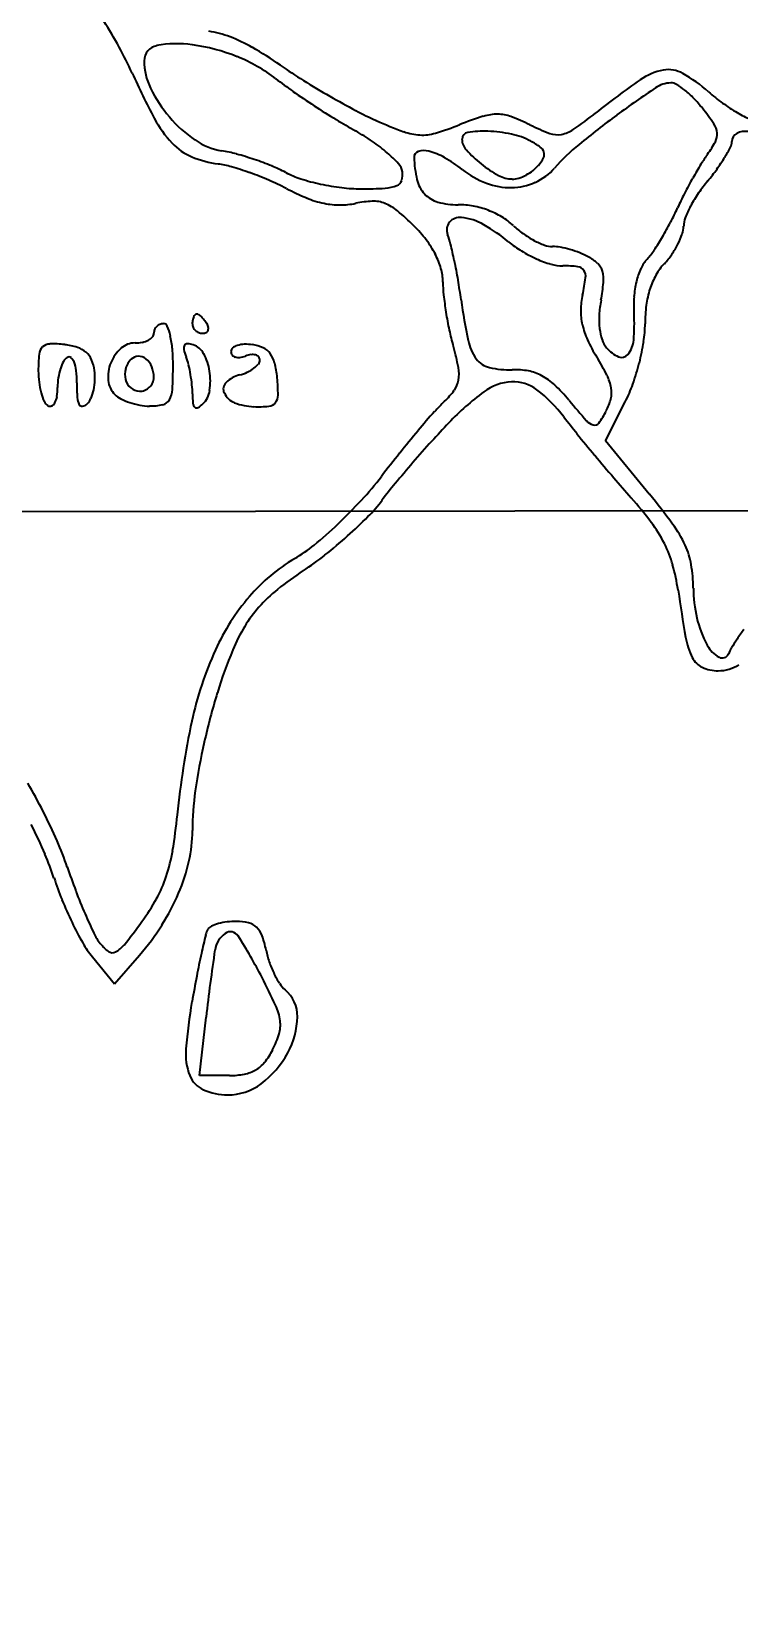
# Model space of a CAD drawing. Header units: millimetres. Extents: x 56222 to 3066687, y -650199 to -121287.
# Drawn here: x 135245.8 to 135250.62, y -182852.84 to -182842.18 of the extents above; entities that cross this region are included whole.
import ezdxf
from ezdxf import colors
from ezdxf.entities.mleader import LeaderData, LeaderLine
from ezdxf.math import Vec2, Vec3

# ---------------------------------------------------------------- set-up
doc = ezdxf.new("R2010")
doc.units = ezdxf.units.MM
doc.header["$MEASUREMENT"] = 0
doc.layers.add('Text', color=7, linetype='Continuous', lineweight=15)
doc.styles.add('style4', font='ARIALN.TTF')

msp = doc.modelspace()

# ---------------------------------------------------------------- linework, layer by layer
for p, q in [((135249.713, -182844.969), (135249.848, -182844.704)), ((135250.012, -182845.333), (135249.713, -182844.969)), ((135246.219, -182848.482), (135246.369, -182848.666)), ((135246.369, -182848.666), (135246.54, -182848.469)), ((135246.948, -182849.289), (135246.993, -182848.891)), ((135247.152, -182849.289), (135246.948, -182849.289))]:
    msp.add_line(p, q)
for centre, radius, start, end in [((135243.689, -182843.767), 3.088, 28.577, 32.3859), ((135246.676, -182842.382), 0.104, 100.8818, 180), ((135246.797, -182843.014), 0.748, 82.1889, 100.8819), ((135246.724, -182843.552), 1.29, 68.1151, 82.189), ((135246.905, -182842.894), 0.72, 69.5794, 81.4819), ((135246.823, -182843.114), 0.954, 59.5444, 69.5794), ((135244.109, -182843.538), 2.61, 24.2567, 28.577), ((135246.999, -182842.382), 0.428, 180, 205.9471), ((135246.795, -182843.375), 1.1, 52.255, 68.1152), ((135245.69, -182845.041), 3.191, 55.4596, 59.5444), ((135251.236, -182840.327), 5.207, 204.2568, 208.0332), ((135249.737, -182839.161), 3.948, 235.4596, 238.1812), ((135250.181, -182842.841), 0.402, 100.6, 125.0987), ((135250.143, -182842.64), 0.197, 60.2942, 100.6), ((135249.714, -182843.392), 1.063, 48.7165, 60.2941), ((135247.432, -182842.172), 0.909, 205.947, 220.7103), ((135249.151, -182840.331), 2.749, 232.255, 235.2411), ((135251.07, -182837.566), 6.116, 235.241, 236.8836), ((135250.943, -182837.218), 6.235, 238.1812, 240.1138), ((135254.114, -182848.438), 7.243, 125.0987, 128.0802), ((135254.904, -182849.747), 8.665, 124.0311, 126.162), ((135250.163, -182842.727), 0.194, 91.2062, 124.0311), ((135250.161, -182842.604), 0.071, 58.5297, 91.2062), ((135249.919, -182842.999), 0.534, 51.1445, 58.5299), ((135249.832, -182843.107), 0.673, 44.0661, 51.1445), ((135251.284, -182841.604), 1.317, 228.7165, 234.0794), ((135251.135, -182837.466), 6.235, 236.8835, 238.5198), ((135250.775, -182837.509), 5.899, 240.1138, 242.0662), ((135249.695, -182843.239), 0.863, 38.1886, 44.0661), ((135249.037, -182843.757), 1.701, 33.7767, 38.1886), ((135251.192, -182841.73), 1.161, 234.0794, 239.975), ((135247.324, -182842.41), 0.775, 208.0333, 223.4466), ((135247.438, -182842.167), 0.917, 220.7102, 235.42), ((135249.633, -182839.919), 3.358, 238.5198, 241.12), ((135249.038, -182840.786), 2.19, 242.0661, 246.1564), ((135249.514, -182839.709), 3.368, 246.1564, 249.5919), ((135249.646, -182845.173), 2.531, 107.5891, 111.4454), ((135248.979, -182843.067), 0.321, 89.9523, 107.5891), ((135248.979, -182843.006), 0.26, 69.5946, 89.9524), ((135248.609, -182844), 1.32, 63.487, 69.5946), ((135247.522, -182840.025), 3.446, 304.9162, 308.0801), ((135253.117, -182847.302), 5.636, 126.162, 129.479), ((135250.333, -182842.891), 0.142, 6.5385, 33.7767), ((135251.094, -182841.9), 0.965, 239.9749, 246.0104), ((135247.173, -182842.551), 0.45, 235.4201, 260.4575), ((135247.338, -182844.08), 1.393, 55.5399, 61.1201), ((135248.468, -182842.521), 0.367, 249.592, 267.1221), ((135248.465, -182842.574), 0.314, 267.122, 286.6303), ((135247.957, -182840.872), 2.09, 286.6303, 291.4454), ((135248.782, -182842.915), 0.0454, 98.9664, 180), ((135248.848, -182842.915), 0.112, 179.9999, 221.8823), ((135248.889, -182843.593), 0.731, 88.1948, 98.9665), ((135248.884, -182843.754), 0.892, 77.7774, 88.1948), ((135248.966, -182843.376), 0.506, 61.8451, 77.7774), ((135249.827, -182841.559), 1.407, 243.4869, 249.4618), ((135249.386, -182842.735), 0.151, 249.4618, 280.2635), ((135249.376, -182842.681), 0.206, 280.2636, 304.9162), ((135250.373, -182842.886), 0.101, 332.0592, 6.5384), ((135250.637, -182842.932), 0.0629, 118.2419, 180), ((135250.664, -182842.982), 0.119, 79.8587, 118.2419), ((135247.054, -182842.666), 0.403, 223.4467, 246.8177), ((135246.927, -182844.016), 1.036, 74.6581, 80.4575), ((135246.64, -182845.062), 2.12, 71.2643, 74.658), ((135247.504, -182843.838), 1.1, 48.8792, 55.5399), ((135247.644, -182843.677), 0.887, 42.0152, 48.8792), ((135248.45, -182843.039), 0.0407, 106.7061, 181.0431), ((135248.477, -182843.129), 0.135, 75.9268, 106.706), ((135248.407, -182843.41), 0.424, 60.2589, 75.9269), ((135249.386, -182842.433), 0.833, 221.8822, 231.4077), ((135248.945, -182843.415), 0.55, 53.9862, 61.845), ((135249.228, -182843.026), 0.0697, 17.99, 53.9863), ((135249.246, -182843.02), 0.0508, 333.4295, 17.9899), ((135250.483, -182844.105), 1.494, 129.4789, 138.3853), ((135251.153, -182843.567), 0.924, 143.5502, 148.6808), ((135249.869, -182842.619), 0.671, 323.5502, 332.0593), ((135249.662, -182842.511), 1.013, 328.4818, 332.9544), ((135250.487, -182842.932), 0.0869, 332.9544, 0.0001), ((135247.159, -182842.42), 0.67, 246.8177, 262.7871), ((135247, -182843.673), 0.592, 73.7286, 82.7871), ((135246.583, -182845.102), 2.081, 70.1731, 73.7286), ((135246.636, -182845.075), 2.134, 67.8754, 71.2643), ((135247.024, -182844.119), 1.102, 62.3202, 67.8755), ((135248.219, -182843.16), 0.114, 10.8626, 42.0151), ((135249.116, -182843.027), 0.706, 181.043, 193.3756), ((135248.124, -182843.906), 0.995, 51.9671, 60.259), ((135249.131, -182842.618), 0.64, 231.9671, 249.0606), ((135249.385, -182842.434), 0.832, 231.4077, 241.2196), ((135249.022, -182842.871), 0.326, 297.6001, 307.5171), ((135249.079, -182842.945), 0.232, 307.5171, 320.3099), ((135249.07, -182842.849), 0.397, 294.5569, 318.3853), ((135249.054, -182842.925), 0.265, 320.3098, 333.4295), ((135252.844, -182844.596), 2.904, 148.6808, 150.8666), ((135249.255, -182842.228), 1.51, 319.9213, 323.7808), ((135249.536, -182842.434), 1.16, 323.7808, 328.4819), ((135246.507, -182845.313), 2.306, 66.68, 70.1731), ((135246.708, -182844.846), 1.798, 62.4702, 66.68), ((135247.82, -182842.602), 0.611, 242.3203, 252.6952), ((135248.097, -182841.712), 1.544, 252.6952, 257.8888), ((135248.118, -182841.615), 1.643, 257.8888, 262.9983), ((135248.202, -182843.011), 0.238, 272.8119, 292.2051), ((135248.269, -182843.176), 0.0606, 292.2051, 340.076), ((135248.223, -182843.159), 0.109, 340.076, 10.8624), ((135248.642, -182843.14), 0.219, 193.3756, 222.8917), ((135249.067, -182842.784), 0.462, 249.0606, 270.863), ((135249.078, -182842.992), 0.195, 241.2195, 270), ((135249.068, -182842.846), 0.4, 270.863, 294.5569), ((135249.078, -182843.039), 0.149, 270, 287.4111), ((135249.032, -182842.89), 0.305, 287.4111, 297.6), ((135253.055, -182844.713), 3.146, 150.8666, 153.0243), ((135251.178, -182843.846), 1.003, 139.9212, 145.8661), ((135248.264, -182841.862), 1.567, 242.4702, 248.0389), ((135247.943, -182842.657), 0.711, 248.039, 258.0987), ((135248.049, -182842.175), 1.079, 262.9983, 270), ((135248.138, -182843.921), 0.582, 91.3074, 102.3876), ((135248.049, -182839.906), 3.348, 270, 272.8119), ((135248.13, -182843.564), 0.226, 68.8105, 91.3075), ((135248.624, -182843.156), 0.195, 222.8918, 254.6798), ((135248.709, -182842.845), 0.518, 254.6798, 270), ((135252.235, -182844.296), 2.226, 153.0243, 155.8209), ((135251.14, -182843.82), 0.958, 145.8659, 152.0201), ((135247.906, -182842.832), 0.532, 258.0987, 269.9369), ((135247.906, -182842.866), 0.498, 269.937, 282.3875), ((135248.099, -182843.644), 0.311, 50.5137, 68.8105), ((135247.298, -182844.616), 1.57, 45, 50.5137), ((135248.721, -182843.54), 0.0912, 83.2435, 140.1784), ((135248.709, -182843.938), 0.576, 79.5661, 90.0001), ((135248.682, -182843.869), 0.423, 61.2174, 83.2435), ((135248.707, -182843.952), 0.59, 69.3247, 79.5662), ((135248.715, -182843.929), 0.565, 58.8608, 69.3247), ((135248.766, -182843.845), 0.467, 46.7881, 58.8609), ((135248.683, -182842.701), 1.668, 332.1312, 335.8209), ((135250.4, -182843.508), 0.154, 158.3958, 180), ((135251.001, -182843.746), 0.801, 152.0201, 158.3959), ((135247.741, -182844.173), 0.944, 37.287, 45), ((135248.714, -182843.534), 0.0819, 140.1784, 201.8299), ((135248.388, -182844.405), 1.033, 49.9212, 61.2174), ((135249.521, -182843.042), 0.635, 226.7881, 234.5401), ((135249.547, -182843.005), 0.68, 234.54, 241.8989), ((135248.224, -182842.459), 2.187, 329.1187, 332.1312), ((135249.727, -182843.383), 0.54, 332.7393, 340.6187), ((135250.084, -182843.508), 0.161, 340.6187, 360), ((135247.961, -182844.006), 0.668, 27.2928, 37.2871), ((135248.198, -182843.741), 0.473, 13.5938, 21.8298), ((135245.157, -182844.476), 3.602, 11.7488, 13.5939), ((135249.501, -182843.082), 0.696, 229.9212, 238.8063), ((135249.498, -182843.096), 0.577, 241.8988, 249.6319), ((135249.352, -182843.49), 0.157, 249.6319, 270), ((135249.352, -182843.939), 0.292, 79.474, 90.0001), ((135249.272, -182844.372), 0.733, 74.1836, 79.474), ((135249.259, -182844.417), 0.779, 68.9795, 74.1836), ((135248.398, -182842.562), 1.985, 326.0584, 329.1188), ((135249.648, -182843.342), 0.629, 325.2266, 332.7393), ((135248.078, -182843.945), 0.536, 16.1142, 27.2929), ((135244.729, -182844.565), 4.04, 9.8437, 11.7488), ((135249.605, -182842.91), 0.896, 238.8063, 246.1549), ((135249.567, -182842.995), 0.804, 246.1548, 253.765), ((135249.424, -182843.487), 0.291, 253.7651, 270), ((135249.355, -182844.167), 0.511, 61.845, 68.9794), ((135249.462, -182843.967), 0.284, 46.0108, 61.845), ((135249.575, -182843.85), 0.123, 16.3212, 46.0109), ((135250.189, -182843.903), 0.257, 138.3571, 155.8952), ((135249.568, -182843.35), 0.575, 318.3572, 326.0585), ((135250.41, -182844.038), 0.404, 137.0268, 150.8001), ((135249.705, -182843.382), 0.56, 317.0267, 325.2266), ((135248.274, -182843.889), 0.332, 0.113, 16.1142), ((135244.488, -182844.607), 4.284, 8.0207, 9.8436), ((135249.424, -182844.636), 0.858, 83.2021, 90), ((135249.519, -182843.841), 0.0569, 34.0055, 83.2021), ((135248.143, -182843.665), 1.448, 347.6124, 352.3013), ((135249.507, -182843.849), 0.0716, 352.3013, 34.0054), ((135249.496, -182843.873), 0.205, 354.9874, 16.3212), ((135250.416, -182844.004), 0.506, 155.8951, 166.4646), ((135250.511, -182844.095), 0.52, 150.8001, 162.1976), ((135249.422, -182843.886), 0.816, 180.1131, 186.3675), ((135251.017, -182843.708), 2.421, 186.3676, 189.1477), ((135250.062, -182844.086), 0.517, 167.6125, 179.2893), ((135248.459, -182843.783), 1.245, 349.3747, 354.9874), ((135250.548, -182844.036), 0.642, 166.4646, 175.881), ((135250.618, -182844.129), 0.632, 162.1977, 172.4706), ((135251.201, -182843.679), 2.608, 189.1478, 191.8901), ((135253.128, -182843.39), 4.442, 188.0206, 191.635), ((135249.967, -182844.085), 0.422, 179.2894, 192.8812), ((135250.484, -182844.162), 0.815, 169.3747, 176.5598), ((135250.776, -182844.052), 0.87, 175.881, 183.3768), ((135250.94, -182844.172), 0.957, 172.4706, 180), ((135246.703, -182844.238), 0.0661, 134.9999, 157.3759), ((135246.703, -182844.238), 0.0661, 112.6241, 135.0001), ((135246.703, -182844.237), 0.0651, 90, 112.624), ((135246.703, -182844.199), 0.0275, 22.1687, 90), ((135246.325, -182844.353), 0.436, 13.1023, 22.1686), ((135247.049, -182844.172), 0.15, 170.3417, 180), ((135246.961, -182844.172), 0.0616, 180, 203.9884), ((135246.991, -182844.162), 0.09, 156.2033, 170.3418), ((135246.966, -182844.17), 0.0665, 203.9884, 226.6417), ((135246.957, -182844.147), 0.0533, 137.6482, 156.2033), ((135246.929, -182844.121), 0.015, 90, 137.6483), ((135246.929, -182844.131), 0.0244, 55.4472, 90), ((135246.855, -182844.238), 0.155, 46.6419, 55.4471), ((135246.822, -182844.273), 0.202, 38.4775, 46.6417), ((135246.777, -182844.309), 0.26, 31.7175, 38.4776), ((135246.928, -182844.215), 0.0826, 12.8316, 31.7174), ((135246.975, -182844.204), 0.034, 336.2034, 12.8317), ((135250.062, -182844.063), 0.519, 192.8811, 204.9392), ((135250.186, -182844.144), 0.516, 176.5597, 186.6816), ((135248.612, -182844.18), 1.298, 355.4383, 3.3768), ((135249.214, -182844.172), 0.769, 350.8929, 360), ((135246.51, -182844.45), 0.147, 90, 131.1774), ((135246.51, -182844.057), 0.246, 270.0001, 281.3971), ((135246.528, -182844.145), 0.157, 281.3971, 297.3586), ((135246.555, -182844.197), 0.0977, 297.3586, 317.9107), ((135246.6, -182844.237), 0.0374, 317.9107, 360), ((135246.702, -182844.237), 0.0651, 157.376, 180), ((135246.111, -182844.403), 0.655, 5.0297, 13.1023), ((135246.865, -182844.331), 0.0225, 86.8766, 149.1061), ((135246.858, -182844.462), 0.154, 71.7484, 86.8765), ((135246.968, -182844.167), 0.0698, 226.6418, 248.6715), ((135246.969, -182844.164), 0.0729, 248.6717, 270), ((135246.969, -182844.182), 0.0554, 270.0001, 294.8765), ((135246.981, -182844.207), 0.0281, 294.8765, 336.2034), ((135250.406, -182843.846), 1.795, 191.8901, 195.5184), ((135249.094, -182844.22), 0.323, 191.635, 216.2103), ((135250.608, -182843.809), 1.122, 204.9393, 211.7174), ((135250.048, -182844.161), 0.377, 186.6817, 198.5078), ((135249.854, -182844.225), 0.173, 198.5078, 219.6903), ((135249.727, -182844.269), 0.179, 321.2265, 355.4384), ((135248.337, -182844.031), 1.658, 345.766, 350.8929), ((135246.93, -182844.492), 1.08, 174.0447, 180), ((135245.936, -182844.388), 0.0808, 134.3785, 174.0448), ((135245.929, -182844.381), 0.0708, 90.8627, 134.3786), ((135245.94, -182845.1), 0.791, 83.4362, 90.8628), ((135246.084, -182844.462), 0.0707, 121.7175, 151.9498), ((135245.977, -182844.778), 0.466, 72.5946, 83.4363), ((135246.059, -182844.421), 0.0227, 52.0161, 121.7175), ((135246.031, -182844.456), 0.067, 20.739, 52.0162), ((135246.067, -182844.49), 0.164, 48.9969, 72.5946), ((135246.083, -182844.472), 0.141, 23.0137, 48.9968), ((135246.582, -182844.532), 0.256, 131.1774, 158.4131), ((135246.586, -182844.518), 0.147, 135, 164.3621), ((135246.532, -182844.464), 0.07, 90.9159, 135), ((135246.532, -182844.475), 0.0818, 51.6859, 90.916), ((135246.501, -182844.515), 0.132, 22.4051, 51.686), ((135245.536, -182844.454), 1.232, 0, 5.0296), ((135246.878, -182844.338), 0.0378, 149.1061, 192.9059), ((135247.209, -182844.263), 0.378, 192.9058, 200.9935), ((135246.449, -182844.554), 0.437, 13.6837, 20.9937), ((135246.866, -182844.435), 0.125, 28.1266, 71.7484), ((135246.637, -182844.557), 0.385, 9.2203, 28.1266), ((135247.194, -182844.362), 0.0318, 129.907, 179.9999), ((135247.199, -182844.362), 0.0365, 180.0001, 218.6883), ((135247.204, -182844.358), 0.043, 218.6883, 252.8615), ((135247.234, -182844.41), 0.0948, 107.7127, 129.9071), ((135247.213, -182844.326), 0.0759, 252.8616, 277.155), ((135247.259, -182844.488), 0.176, 91.9062, 107.7126), ((135247.203, -182844.242), 0.161, 277.1552, 290.9936), ((135247.264, -182844.637), 0.325, 81.9167, 91.9062), ((135247.322, -182844.551), 0.17, 97.8668, 110.9936), ((135247.309, -182844.461), 0.0789, 74.5436, 97.8667), ((135247.274, -182844.566), 0.254, 65.0147, 81.9168), ((135247.319, -182844.426), 0.0426, 40.8016, 74.5438), ((135247.326, -182844.42), 0.033, 0, 40.8017), ((135247.327, -182844.452), 0.128, 36.7238, 65.0147), ((135247.285, -182844.483), 0.18, 13.9423, 36.7239), ((135246.803, -182844.847), 1.945, 11.1402, 15.5184), ((135248.957, -182844.321), 0.153, 216.2103, 257.1321), ((135248.183, -182845.308), 1.729, 26.9932, 31.7174), ((135249.89, -182844.195), 0.22, 219.6901, 246.4729), ((135249.824, -182844.347), 0.0546, 246.4729, 321.2265), ((135246.491, -182844.492), 0.641, 180, 187.038), ((135246.372, -182844.597), 0.39, 162.2182, 171.576), ((135246.289, -182844.571), 0.303, 151.9498, 162.2182), ((135245.874, -182844.515), 0.236, 5.9011, 20.739), ((135245.3, -182844.575), 0.813, 0, 5.9011), ((135245.942, -182844.532), 0.294, 8.0532, 23.0138), ((135245.884, -182844.54), 0.352, 357.5017, 8.0532), ((135246.587, -182844.534), 0.262, 158.4131, 185.3064), ((135246.581, -182844.516), 0.141, 164.362, 194.5892), ((135246.448, -182844.537), 0.189, 0, 22.405), ((135243.749, -182844.454), 3.019, 356.8512, 0), ((135245.9, -182844.688), 1.002, 9.7519, 13.6836), ((135245.866, -182844.694), 1.036, 5.8511, 9.7519), ((135246.612, -182844.561), 0.41, 350.9067, 9.2203), ((135247.272, -182844.718), 0.204, 104.6551, 134.3258), ((135247.135, -182844.193), 0.339, 284.655, 294.1439), ((135247.173, -182844.277), 0.246, 294.1438, 306.2005), ((135247.218, -182844.339), 0.169, 306.2007, 320.5163), ((135247.316, -182844.42), 0.0433, 320.5163, 0), ((135246.789, -182844.606), 0.692, 5.5666, 13.9422), ((135248.471, -182844.518), 0.245, 350.9708, 11.1403), ((135249.061, -182843.867), 0.619, 257.1322, 271.6286), ((135249.093, -182844.999), 0.514, 79.3335, 91.6286), ((135249.129, -182844.806), 0.318, 61.7112, 79.3334), ((135248.293, -182844.02), 1.703, 340.6762, 345.766), ((135246.358, -182844.508), 0.507, 187.038, 195.4203), ((135245.563, -182844.606), 0.418, 351.5585, 0.0001), ((135246.43, -182844.606), 0.449, 171.576, 179.9999), ((135247.653, -182844.575), 1.541, 180, 183.6915), ((135245.903, -182844.551), 0.332, 337.3331, 347.7352), ((135245.846, -182844.539), 0.39, 347.7352, 357.5017), ((135246.482, -182844.544), 0.156, 185.3065, 224.9915), ((135246.553, -182844.524), 0.113, 194.5892, 229.1962), ((135246.539, -182844.54), 0.0906, 229.1961, 270), ((135246.539, -182844.53), 0.102, 270, 291.71), ((135246.54, -182844.532), 0.0989, 291.7101, 313.8504), ((135246.542, -182844.534), 0.0955, 313.8504, 336.4282), ((135246.547, -182844.537), 0.0902, 336.4281, 360), ((135246.605, -182844.611), 0.159, 330.0344, 356.8513), ((135246.297, -182844.65), 0.603, 0, 5.8512), ((135246.853, -182844.6), 0.167, 315, 350.9067), ((135247.174, -182844.618), 0.0638, 134.3258, 204.4024), ((135246.2, -182844.664), 1.283, 0.3009, 5.5666), ((135248.256, -182844.313), 0.529, 312.9732, 323.9253), ((135248.557, -182844.532), 0.157, 323.9252, 350.9709), ((135249.091, -182844.913), 0.346, 92.9528, 126.6936), ((135249.087, -182844.829), 0.261, 52.399, 92.9527), ((135248.642, -182845.407), 0.991, 37.3341, 52.399), ((135249.086, -182844.887), 0.41, 46.5945, 61.7112), ((135248.535, -182845.469), 1.211, 39.8563, 46.5944), ((135249.45, -182844.663), 0.307, 10.0171, 26.9932), ((135249.572, -182844.641), 0.183, 346.4405, 10.0172), ((135248.976, -182844.259), 0.979, 332.9711, 340.6761), ((135246.244, -182844.54), 0.389, 195.4205, 204.509), ((135245.95, -182844.673), 0.0659, 204.5089, 238.2825), ((135245.93, -182844.707), 0.027, 238.2825, 294.0637), ((135245.922, -182844.69), 0.0453, 294.0637, 332.0157), ((135245.843, -182844.647), 0.136, 332.0156, 351.5584), ((135246.243, -182844.666), 0.128, 183.6915, 206.5121), ((135246.148, -182844.713), 0.0212, 206.5121, 280.9388), ((135246.14, -182844.674), 0.0613, 280.9388, 315), ((135246.099, -182844.633), 0.119, 315, 337.3331), ((135246.482, -182844.543), 0.157, 224.9915, 243.2542), ((135246.613, -182844.285), 0.446, 243.2541, 251.622), ((135246.632, -182844.227), 0.507, 251.6221, 259.635), ((135246.616, -182844.316), 0.417, 259.6349, 268.9136), ((135246.615, -182844.35), 0.382, 268.9136, 282.4599), ((135246.682, -182844.655), 0.0699, 282.4598, 330.0344), ((135247.537, -182844.65), 0.637, 180, 185.7146), ((135246.946, -182844.709), 0.0434, 185.7146, 226.3824), ((135246.859, -182844.605), 0.159, 299.9248, 315), ((135247.231, -182844.592), 0.125, 204.4023, 249.5665), ((135247.334, -182844.314), 0.423, 249.5665, 267.8601), ((135247.347, -182843.969), 0.768, 267.86, 275.4331), ((135247.414, -182844.668), 0.066, 275.4332, 321.1353), ((135247.401, -182844.658), 0.082, 321.1353, 0.301), ((135249.289, -182845.421), 0.985, 132.9732, 138.6959), ((135250.039, -182846.185), 1.932, 126.6936, 136.1386), ((135254.498, -182840.492), 6.556, 219.8563, 221.453), ((135249.412, -182844.602), 0.347, 331.8451, 346.4405), ((135246.929, -182844.727), 0.0183, 226.3824, 299.9249), ((135254.519, -182850.016), 7.948, 138.6958, 139.9251), ((135253.323, -182841.837), 4.896, 217.3341, 219.0331), ((135249.657, -182844.767), 0.0977, 221.453, 253.8959), ((135249.102, -182844.436), 0.7, 323.9493, 331.845), ((135255.205, -182850.594), 8.844, 139.9252, 141.2063), ((135252.591, -182848.638), 5.471, 136.1385, 137.9362), ((135260.501, -182836.017), 14.138, 219.0332, 219.8034), ((135249.64, -182844.828), 0.0345, 253.8959, 323.9493), ((135255.701, -182850.993), 9.481, 141.2063, 142.4223), ((135255.119, -182850.919), 8.876, 137.9361, 139.1872), ((135254.794, -182850.638), 8.446, 139.1873, 140.4494), ((135261.217, -182835.421), 15.069, 219.8035, 220.566), ((135246.276, -182843.74), 2.412, 317.3963, 322.4224), ((135250.758, -182847.305), 3.213, 140.4494, 143.0466), ((135257.299, -182838.774), 9.912, 220.566, 221.6097), ((135245.579, -182843.099), 3.358, 313.4744, 317.3963), ((135247.318, -182844.717), 1.093, 315.3581, 323.0466), ((135247.949, -182847.079), 2.594, 36.8255, 41.6096), ((135246.462, -182848.255), 4.599, 36.2496, 39.463), ((135245.768, -182843.298), 3.085, 309.4818, 313.4744), ((135245.912, -182843.329), 3.068, 311.7994, 315.3581), ((135249.236, -182846.115), 0.986, 26.9776, 36.8255), ((135249.479, -182846.043), 0.858, 25.1024, 36.2495), ((135247.08, -182844.891), 1.02, 300.3719, 309.4818), ((135245.764, -182843.164), 3.29, 308.2925, 311.7994), ((135249.392, -182846.036), 0.811, 15.9177, 26.9777), ((135249.776, -182845.904), 0.53, 10.0201, 25.1024), ((135248.205, -182846.811), 1.205, 120.372, 139.5589), ((135246.427, -182844.004), 2.22, 303.5827, 308.2925), ((135249.009, -182847.892), 2.448, 123.5827, 128.6708), ((135248.943, -182846.164), 1.277, 8.0463, 15.9177), ((135249.397, -182845.971), 0.914, 360, 10.0201), ((135248.131, -182846.795), 1.043, 128.6708, 138.2977), ((135259.606, -182844.657), 9.491, 188.0463, 190.0074), ((135251.175, -182845.971), 0.863, 180, 193.556), ((135248.475, -182847.041), 1.56, 139.559, 155.3716), ((135248.005, -182846.683), 0.874, 138.2978, 148.9723), ((135251.104, -182845.988), 0.791, 193.556, 208.0326), ((135248.345, -182846.887), 1.271, 148.9723, 157.0362), ((135250.762, -182846.217), 0.511, 190.0074, 206.4588), ((135251.931, -182847.215), 1.596, 145.8456, 148.4082), ((135252.107, -182847.334), 1.809, 143.283, 145.8456), ((135249.185, -182847.367), 2.341, 155.3717, 167.9428), ((135249.889, -182847.541), 2.947, 157.0361, 163.084), ((135250.587, -182846.264), 0.204, 208.0327, 240.5827), ((135250.509, -182846.402), 0.0453, 240.5827, 337.3488), ((135250.823, -182846.534), 0.295, 148.4081, 157.3488), ((135250.431, -182846.382), 0.141, 206.4587, 245.46), ((135250.481, -182846.272), 0.262, 245.46, 270), ((135250.481, -182846.256), 0.278, 270, 285.7051), ((135250.499, -182846.317), 0.214, 285.7052, 304.8291), ((135251.518, -182848.037), 4.65, 163.084, 167.3814), ((135252.512, -182848.077), 5.743, 167.9428, 174.3724), ((135251.299, -182847.988), 4.426, 167.3813, 171.7353), ((135242.3, -182849.295), 4.011, 26.7086, 29.829), ((135248.777, -182847.622), 1.877, 171.7353, 180), ((135242.232, -182849.329), 4.088, 23.6011, 26.7086), ((135242.007, -182849.481), 4.244, 23.5992, 26.5894), ((135243.098, -182847.15), 3.717, 350.5891, 354.3724), ((135243.942, -182848.582), 2.222, 18.6963, 23.6012), ((135245.954, -182847.622), 0.946, 347.1793, 360), ((135244.4, -182848.436), 1.632, 17.496, 23.5993), ((135245.613, -182847.566), 1.168, 341.6251, 350.5891), ((135250.188, -182846.468), 4.372, 198.6963, 200.9626), ((135245.625, -182847.547), 1.283, 336.9762, 347.1793), ((135247.793, -182847.366), 1.924, 197.496, 202.1929), ((135249.783, -182846.624), 3.939, 200.9625, 203.4136), ((135245.873, -182847.653), 0.894, 331.0909, 341.625), ((135248.375, -182847.129), 2.553, 202.1929, 205.9926), ((135245.407, -182847.396), 1.426, 323.6689, 331.0909), ((135245.458, -182847.476), 1.464, 327.4335, 336.9762), ((135248.165, -182847.231), 2.32, 205.9926, 209.8638), ((135249.396, -182846.791), 3.517, 203.4136, 205.765), ((135241.717, -182844.682), 6.007, 321.7532, 323.6689), ((135247.187, -182848.661), 0.421, 96.8796, 105.1385), ((135247.2, -182848.777), 0.537, 90, 96.8796), ((135247.2, -182848.584), 0.344, 76.215, 90), ((135247.254, -182848.365), 0.119, 45.7962, 76.215), ((135246.599, -182848.141), 0.412, 205.7649, 217.1599), ((135245.196, -182847.308), 1.776, 319.1759, 327.4335), ((135254.472, -182850.122), 7.693, 166.5332, 167.5144), ((135247.117, -182848.361), 0.131, 148.2825, 166.5333), ((135247.051, -182848.32), 0.0524, 114.0677, 148.2824), ((135247.161, -182848.566), 0.322, 105.1386, 114.0679), ((135247.218, -182848.458), 0.166, 125.2748, 171.4692), ((135247.158, -182848.373), 0.0623, 32.4077, 125.2748), ((135244.042, -182850.351), 3.754, 27.4211, 32.4078), ((135247.231, -182848.389), 0.152, 19.8408, 45.7963), ((135246.733, -182848.569), 0.682, 11.3099, 19.8407), ((135246.767, -182848.034), 0.708, 209.8638, 219.2335), ((135246.48, -182848.231), 0.262, 217.1599, 234.6303), ((135246.355, -182848.407), 0.046, 234.6303, 297.6572), ((135246.293, -182848.288), 0.18, 297.6573, 321.7532), ((135252.771, -182849.745), 5.951, 167.5143, 169.0295), ((135259.674, -182850.326), 12.762, 171.4693, 173.5452), ((135248.023, -182848.311), 0.634, 191.3099, 198.8279), ((135248.113, -182848.28), 0.729, 198.828, 205.5984), ((135255.973, -182850.366), 9.212, 169.0294, 170.1215), ((135243.54, -182850.611), 4.319, 24.6359, 27.4211), ((135248.026, -182848.321), 0.633, 205.5983, 212.649), ((135247.649, -182848.564), 0.184, 212.6489, 230.3098), ((135250.339, -182849.385), 3.494, 170.1214, 175.4462), ((135247.383, -182848.884), 0.232, 358.8903, 50.3099), ((135247.111, -182848.974), 0.391, 8.4189, 24.6359), ((135247.078, -182848.878), 0.537, 331.3605, 358.8904), ((135247.294, -182848.947), 0.205, 343.4394, 8.4189), ((135246.906, -182848.831), 0.61, 332.3476, 343.4394), ((135247.27, -182849.141), 0.416, 175.4463, 200.972), ((135247.216, -182849.058), 0.225, 300.684, 321.3456), ((135246.976, -182848.822), 0.653, 306.8457, 331.3605), ((135246.983, -182848.871), 0.524, 321.3456, 332.3476), ((135247.044, -182849.227), 0.173, 200.9721, 246.3215), ((135247.152, -182848.719), 0.57, 270, 280.3623), ((135247.213, -182849.052), 0.231, 280.3623, 300.6842), ((135247.14, -182849.007), 0.413, 246.3215, 270), ((135247.14, -182849.042), 0.379, 269.9999, 306.8458)]:
    msp.add_arc(centre, radius, start, end)

# ---------------------------------------------------------------- leaders
at = {"layer": 'Text', "color": 1, "lineweight": 0, "ltscale": 20}
ml = msp.add_multileader_mtext('Standard', dxfattribs=at)
ml.set_content('frame_\\Pply+veneer\\Pfinish', color=1, style='style4')
ml.set_leader_properties()
ml.build(insert=Vec2(0, 0))
ml.multileader.update_dxf_attribs({"dogleg_length": 2.025, "arrow_head_size": 2})
ctx = ml.context
ctx.base_point, ctx.char_height, ctx.arrow_head_size, ctx.landing_gap_size, ctx.plane_origin = Vec3(135313.369, -182845.351), 3, 2, 0.4, Vec3(135249.009, -182843.351)
notes = []
notes.append((ctx, [(0, (1, 1, 0), (135311.344, -182845.351), (1, 0), 2.025, [(0, [(135187.019, -182845.54)], 0, [])])]))
ctx.mtext.insert = Vec3(135313.769, -182843.826)
for ctx, leaders in notes:
    for number, flags, end, landing, length, lines in leaders:
        leader = LeaderData()
        leader.index, (leader.has_last_leader_line, leader.has_dogleg_vector, leader.attachment_direction) = number, flags
        leader.last_leader_point, leader.dogleg_vector, leader.dogleg_length = Vec3(end), Vec3(landing), length
        for number, points, colour, breaks in lines:
            line = LeaderLine()
            line.index, line.vertices, line.color, line.breaks = number, Vec3.list(points), colors.encode_raw_color(colour), breaks
            leader.lines.append(line)
        ctx.leaders.append(leader)

doc.saveas('drawing.dxf')
